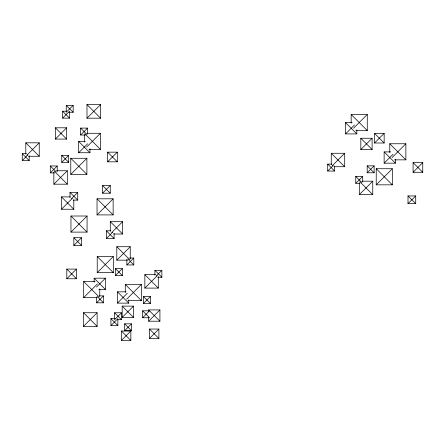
<?xml version="1.0" encoding="UTF-8"?>
<svg xmlns="http://www.w3.org/2000/svg" width="445" height="445" viewBox="0 0 445 445"><rect width="100%" height="100%" fill="white"/><g stroke="black" fill="none" stroke-linecap="round" stroke-linejoin="round"><path stroke-width="0.67" d="M66.238 112.268L73.169 105.343L73.169 112.268L69.008 112.268M66.761 111.217L62.6 111.217L62.6 118.142L69.531 111.217M26.761 155.305L39.243 142.817L25.799 142.817L25.799 154.248M29.175 155.739L29.175 160.584L22.25 160.584L27.879 154.96M55.369 139.079L66.655 127.798L66.655 139.079L55.369 139.079L55.369 127.798L66.655 127.798M86.981 118.192L100.615 104.553L86.981 104.553L86.981 118.192L100.615 118.192L100.615 104.553M85.462 135.03L80.617 135.03L87.543 128.099L87.543 133.645M54.462 172.899L50.307 172.899L57.238 165.974L57.238 171.514M61.749 162.33L68.675 155.4L68.675 162.33L61.749 162.33L61.749 155.4L68.675 155.4M85.318 141.443L78.676 141.443L78.676 152.73L87.609 143.796M86.68 147.028L100.414 133.294L86.998 133.294M53.856 172.087L53.856 184.191L67.301 170.746L56.548 170.746M70.777 174.373L86.881 158.275L86.881 174.373L70.777 174.373L70.777 158.275L86.881 158.275M107.629 161.824L117.296 152.157L107.629 152.157L107.629 161.824L117.296 161.824L117.296 152.157M71.456 198.665L77.725 192.396L70.004 192.396L70.004 197.541M70.382 196.896L61.466 196.896L61.466 209.245L72.39 198.32M102.545 193.208L110.265 185.493L102.545 185.493L102.545 193.208L110.265 193.208L110.265 185.493M70.961 232.112L87.064 216.014L87.064 232.112L70.961 232.112L70.961 216.014L87.064 216.014M97.038 214.907L113.141 198.804L113.141 214.907L97.038 214.907L97.038 198.804L113.141 198.804M73.837 245.429L81.552 237.708L73.837 237.708L73.837 245.429L81.552 245.429L81.552 237.708M111.712 232.596L122.636 221.671L110.288 221.671L110.288 231.278M114.092 233.375L114.092 238.52L106.377 238.52L112.646 232.251M66.806 278.759L76.473 269.091L66.806 269.091L66.806 278.759L76.473 278.759L76.473 269.091M97.221 272.64L113.325 256.543L113.325 272.64L97.221 272.64L97.221 256.543L113.325 256.543M127.554 260.169L116.801 260.169L130.246 246.725L130.246 258.829M97.105 297.622L83.688 297.622L97.422 283.888M96.493 287.12L105.426 278.186L105.426 289.473L98.784 289.473M115.427 275.516L122.353 268.591L115.427 268.591L115.427 275.516L122.353 275.516L122.353 268.591M126.864 259.402L126.864 264.942L133.795 258.017L129.64 258.017M96.559 297.277L96.559 302.817L103.485 295.892L99.33 295.892M83.488 326.363L97.121 312.729L97.121 326.363L83.488 326.363L83.488 312.729L97.121 312.729M128.733 299.802L128.733 303.123L117.447 303.123L127.32 293.244M126.703 299.151L141.382 284.472L141.382 300.57L127.965 300.57M156.223 275.961L161.852 270.332L154.927 270.332L154.927 275.182M158.303 276.673L158.303 288.099L144.859 288.099L157.341 275.616M114.571 319.705L121.496 312.774L114.571 312.774L114.571 319.009M115.094 318.648L110.933 318.648L110.933 325.573L117.864 318.648M122.197 317.402L133.483 306.116L133.483 317.402L122.197 317.402L122.197 306.116L133.483 306.116M143.485 303.445L150.41 296.515L143.485 296.515L143.485 303.445L150.41 303.445L150.41 296.515M124.617 330.746L131.542 323.815L124.617 323.815L124.617 330.746L131.542 330.746L131.542 323.815M142.628 317.747L149.559 310.821L142.628 310.821L142.628 317.747L149.559 317.747L142.628 310.821M121.396 340.447L130.836 331.008L121.396 331.008L121.396 340.447L130.836 340.447L130.836 331.008M148.636 317.224L148.636 321.207L159.922 309.92L148.636 309.92L148.636 311.25M356.823 129.929L356.823 133.912L345.537 133.912L354.47 124.978M353.541 128.21L367.275 114.476L351.172 114.476L351.172 123.198M149.453 338.489L158.893 329.05L149.453 329.05L149.453 338.489L158.893 338.489L158.893 329.05M332.215 165.757L344.697 153.275L331.252 153.275L331.252 164.7M334.629 166.191L334.629 171.041L327.704 171.041L333.333 165.412M360.823 149.537L372.109 138.25L372.109 149.537L360.823 149.537L360.823 138.25L372.109 138.25M374.49 143.006L384.157 133.339L384.157 143.006L374.49 143.006L374.49 133.339L384.157 133.339M359.916 183.357L355.761 183.357L362.692 176.431L362.692 181.972M367.203 172.782L374.128 165.857L367.203 165.857L367.203 172.782L374.128 172.782L374.128 165.857M395.416 159.204L395.416 163.187L384.13 163.187L393.063 154.248M392.134 157.486L405.868 143.752L389.77 143.752L389.77 152.474M359.31 182.545L359.31 194.649L372.754 181.198L362.002 181.198M376.231 184.831L392.334 168.727L392.334 184.831L376.231 184.831L376.231 168.727L392.334 168.727M413.082 172.282L422.75 162.614L413.082 162.614L413.082 172.282L422.75 172.282L422.75 162.614M408.004 203.66L415.719 195.945L415.719 203.66L408.004 203.66L408.004 195.945L415.719 195.945M66.238 111.578L66.238 105.343L73.169 105.343M62.6 118.142L69.531 118.142L69.531 111.906M345.537 133.912L345.537 122.625L352.173 122.625M80.617 135.03L80.617 128.099L87.543 128.099M355.867 130.58L367.275 130.58L367.275 114.476M89.011 149.398L100.414 149.398L100.414 133.294M384.13 163.187L384.13 151.901L390.771 151.901M78.676 152.73L89.962 152.73L89.962 148.747M22.25 160.584L22.25 153.659L26.405 153.659M28.486 156.262L39.243 156.262L39.243 142.817M394.465 159.855L405.868 159.855L405.868 143.752M327.704 171.041L327.704 164.116L331.859 164.116M50.307 172.899L50.307 165.974L57.238 165.974M333.945 166.719L344.697 166.719L344.697 153.275M355.761 183.357L355.761 176.431L362.692 176.431M53.856 184.191L67.301 184.191L67.301 170.746M359.31 194.649L372.754 194.649L372.754 181.198M73.219 200.111L77.725 200.111L77.725 192.396M61.466 209.245L73.814 209.245L73.814 199.638M106.377 238.52L106.377 230.805L110.877 230.805M113.72 234.02L122.636 234.02L122.636 221.671M116.801 260.169L116.801 246.725L130.246 246.725M126.864 264.942L133.795 264.942L133.795 258.017M144.859 288.099L144.859 274.654L155.611 274.654M157.697 277.257L161.852 277.257L161.852 270.332M94.14 282.169L94.14 278.186L105.426 278.186M83.688 297.622L83.688 281.518L95.091 281.518M125.279 292.521L125.279 284.472L141.382 284.472M117.447 303.123L117.447 291.837L126.074 291.837M96.559 302.817L103.485 302.817L103.485 295.892M117.341 319.705L121.496 319.705L121.496 312.774M148.636 321.207L159.922 321.207L159.922 309.92M110.933 325.573L117.864 325.573L117.864 319.338M413.082 162.614L422.75 172.282M389.77 143.752L405.868 159.855M374.49 133.339L384.157 143.006M351.172 114.476L367.275 130.58M384.13 151.901L395.416 163.187M345.537 122.625L356.823 133.912M360.823 138.25L372.109 149.537M408.004 195.945L415.719 203.66M376.231 168.727L392.334 184.831M367.203 165.857L374.128 172.782M355.761 176.431L361.824 182.489M359.794 181.682L372.754 194.649M331.252 153.275L344.697 166.719M327.704 164.116L334.629 171.041M86.981 104.553L100.615 118.192M66.238 105.343L73.169 112.268M107.629 152.157L117.296 161.824M80.617 128.099L87.109 134.596M62.6 111.217L69.531 118.142M84.789 133.773L100.414 149.398M78.676 141.443L89.962 152.73M55.369 127.798L66.655 139.079M102.545 185.493L110.265 193.208M70.777 158.275L86.881 174.373M61.749 155.4L68.675 162.33M97.038 198.804L113.141 214.907M110.288 221.671L122.636 234.02M154.927 270.332L161.852 277.257M50.307 165.974L56.37 172.037M54.335 171.225L67.301 184.191M25.799 142.817L39.243 156.262M70.004 192.396L77.725 200.111M106.377 230.805L114.092 238.52M144.859 274.654L158.303 288.099M116.801 246.725L129.762 259.691M127.732 258.879L133.795 264.942M22.25 153.659L29.175 160.584M61.466 196.896L73.814 209.245M70.961 216.014L87.064 232.112M143.485 296.515L150.41 303.445M115.427 268.591L122.353 275.516M125.279 284.472L141.382 300.57M97.221 256.543L113.325 272.64M148.636 309.92L159.922 321.207M73.837 237.708L81.552 245.429M117.447 291.837L128.733 303.123M149.453 329.05L158.893 338.489M122.197 306.116L133.483 317.402M94.14 278.186L105.426 289.473M83.688 281.518L99.313 297.149M114.571 312.774L121.496 319.705M124.617 323.815L131.542 330.746M96.993 296.32L103.485 302.817M66.806 269.091L76.473 278.759M110.933 318.648L117.864 325.573M121.396 331.008L130.836 340.447M83.488 312.729L97.121 326.363M99.786 288.9L99.786 296.275M84.311 134.64L84.311 142.016"/></g></svg>
